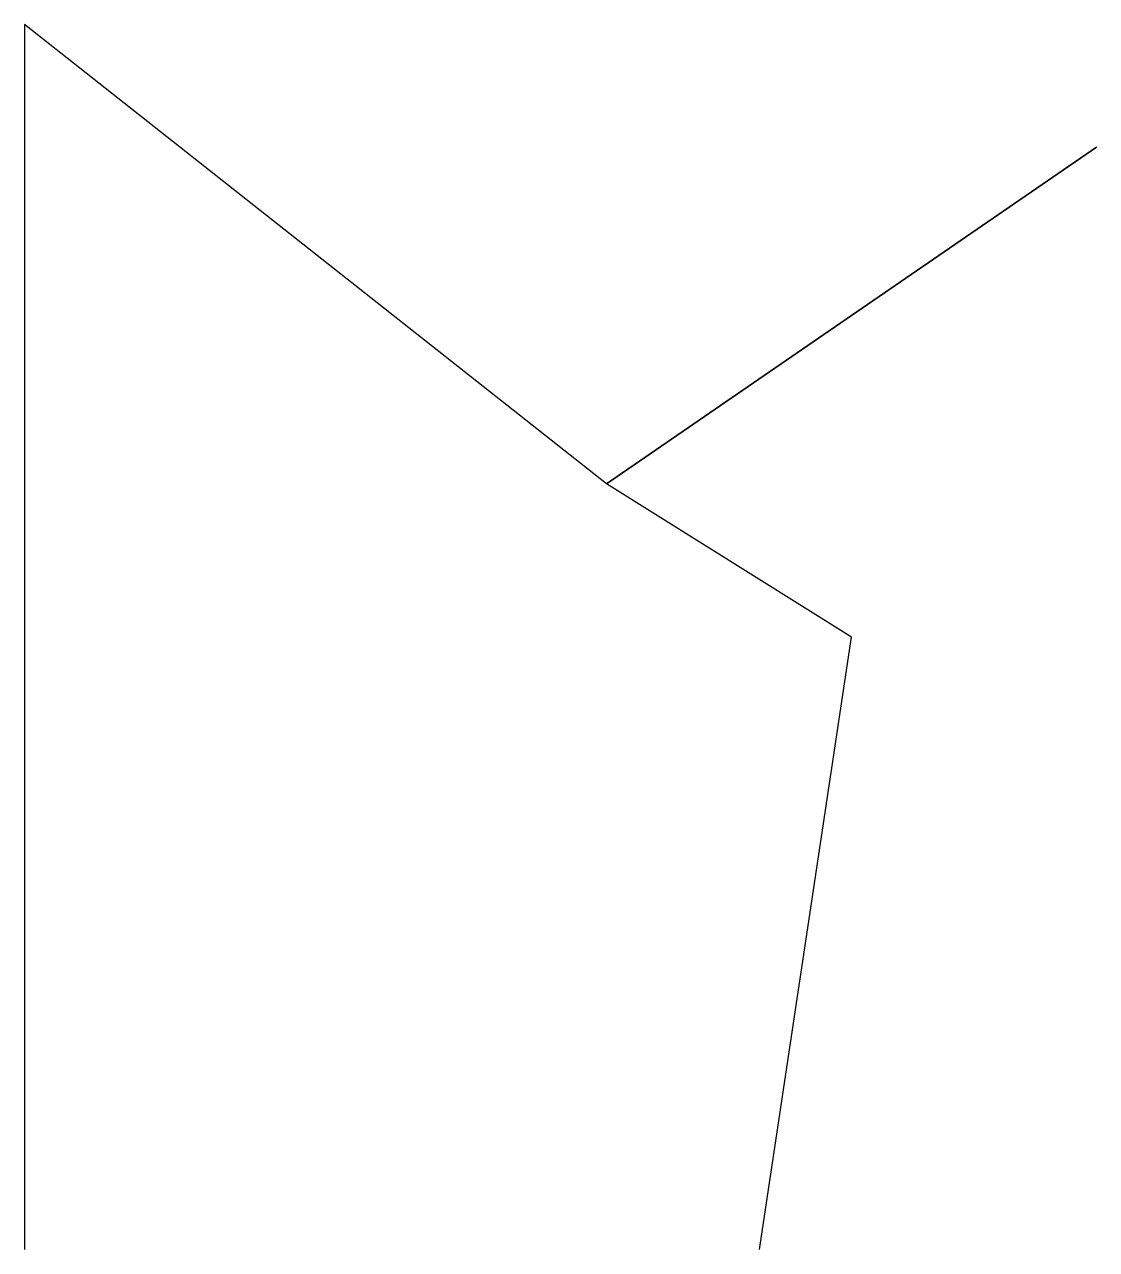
# Model space of a CAD drawing. Extents: x 0 to 5334, y 0 to 6096.
import ezdxf

# ---------------------------------------------------------------- set-up
doc = ezdxf.new("R2010")
doc.units = 0

msp = doc.modelspace()

# ---------------------------------------------------------------- linework, layer by layer
msp.add_lwpolyline([(3657.6, 0), (4114.8, 3048), (2895.6, 3810), (5334, 5486.4), (2895.6, 3810), (0, 6096), (0, 0)])

doc.saveas('drawing.dxf')
